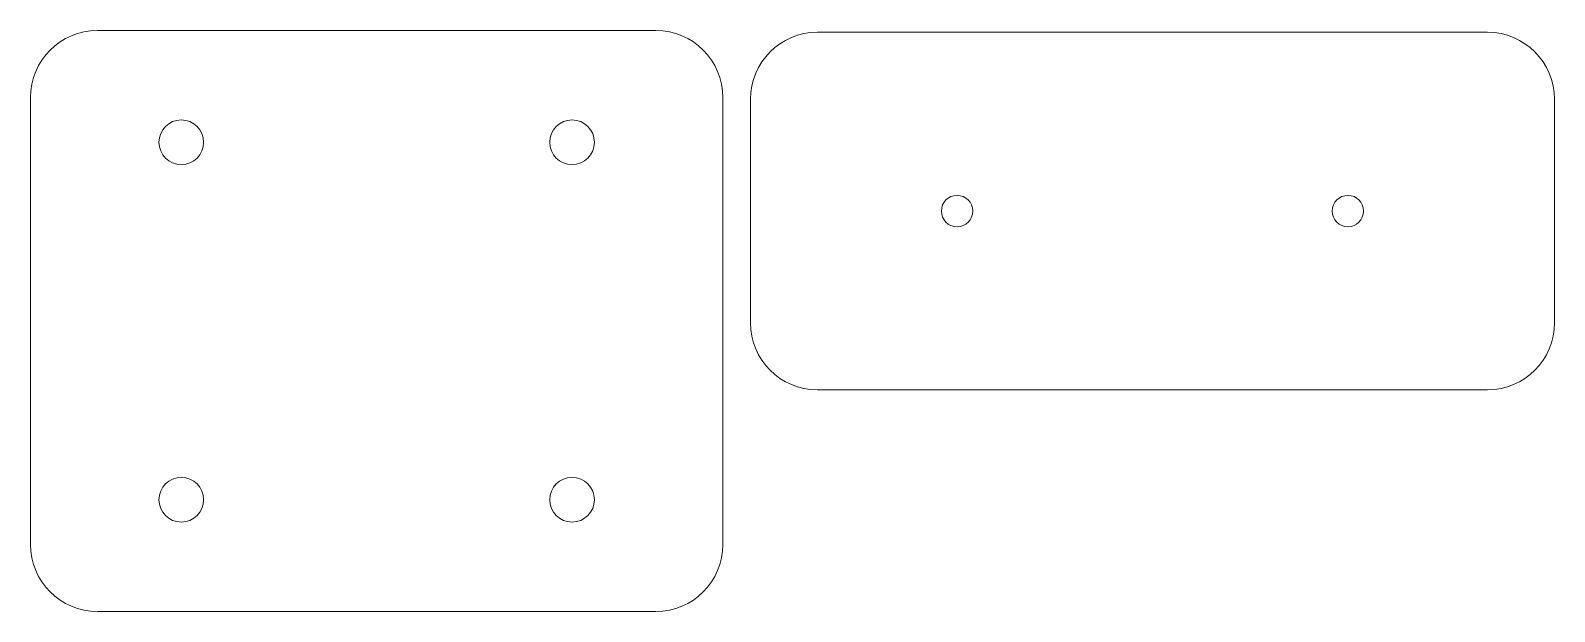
# Model space of a CAD drawing. Header units: inches. Extents: x 0.05 to 3.47, y 10.65 to 11.95.
import ezdxf

# ---------------------------------------------------------------- set-up
doc = ezdxf.new("R2010")
doc.units = ezdxf.units.IN
doc.header["$MEASUREMENT"] = 0
doc.linetypes.add('CENTERX2', pattern=[0.8, 0.5, -0.1, 0.1, -0.1])

msp = doc.modelspace()

# ---------------------------------------------------------------- linework, layer by layer
at = {"color": 7, "linetype": 'Continuous', "lineweight": 0}
for p, q in [((0.2048, 11.953), (1.4548, 11.953)), ((1.8165, 11.949), (3.3165, 11.949)), ((0.0548, 11.803), (0.0548, 10.803)), ((1.6048, 11.803), (1.6048, 10.803)), ((1.6665, 11.799), (1.6665, 11.299)), ((3.4665, 11.799), (3.4665, 11.299)), ((1.8165, 11.149), (3.3165, 11.149)), ((0.2048, 10.653), (1.4548, 10.653))]:
    msp.add_line(p, q, dxfattribs=at)
at = {"color": 7, "linetype": 'CENTERX2', "lineweight": 0}
for p, q in [((2.0895, 11.949), (2.129, 11.949)), ((2.129, 11.149), (3.004, 11.149))]:
    msp.add_line(p, q, dxfattribs=at)
at = {"color": 7, "linetype": 'Continuous', "lineweight": 0}
for centre, radius in [((0.3923, 11.703), 0.05), ((1.2673, 11.703), 0.05), ((2.129, 11.549), 0.035), ((3.004, 11.549), 0.035), ((0.3923, 10.903), 0.05), ((1.2673, 10.903), 0.05)]:
    msp.add_circle(centre, radius, dxfattribs=at)
for centre, start, end in [((0.2048, 11.803), 90, 180), ((1.4548, 11.803), 0, 90), ((1.8165, 11.799), 90, 180), ((3.3165, 11.799), 0, 90), ((1.8165, 11.299), 180, 270), ((3.3165, 11.299), 270, 0), ((0.2048, 10.803), 180, 270), ((1.4548, 10.803), 270, 0)]:
    msp.add_arc(centre, 0.15, start, end, dxfattribs=at)

doc.saveas('drawing.dxf')
